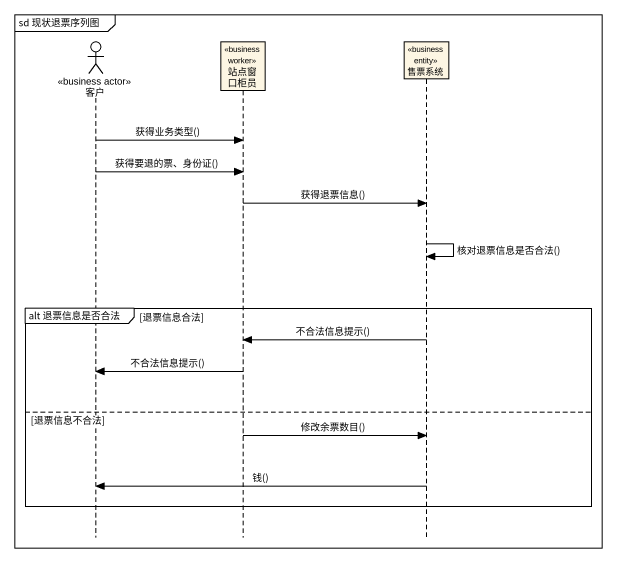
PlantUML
@startuml
mainframe sd 现状退票序列图
hide footbox
actor 客户 <<business actor>>
participant 站点窗口柜员 <<business worker>>
participant 售票系统 <<business entity>>

客户 -> 站点窗口柜员 : 获得业务类型()
客户 -> 站点窗口柜员 : 获得要退的票、身份证()
站点窗口柜员 -> 售票系统 : 获得退票信息()
售票系统 -> 售票系统 : 核对退票信息是否合法()
group alt 退票信息是否合法 [退票信息合法]
  售票系统 -> 站点窗口柜员 : 不合法信息提示()
  站点窗口柜员 -> 客户 : 不合法信息提示()
else 退票信息不合法
  站点窗口柜员 -> 售票系统 : 修改余票数目()
  售票系统 -> 客户 : 钱()
end
@enduml
